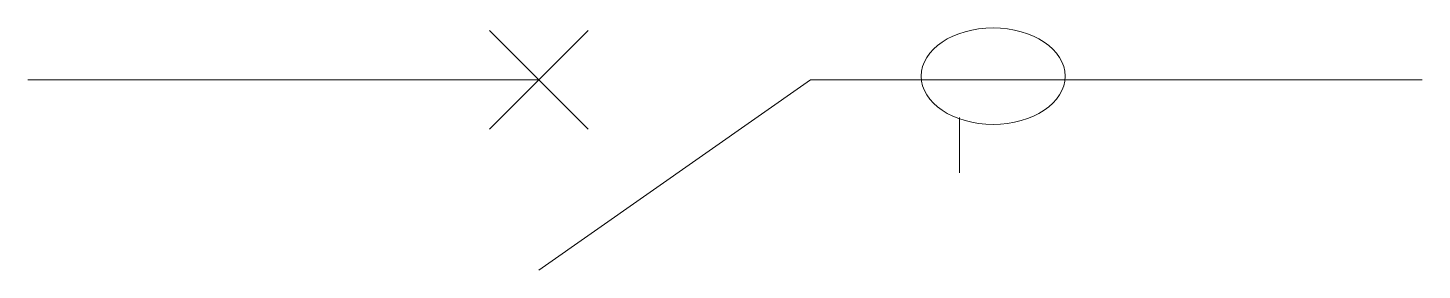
# Model space of a CAD drawing. Header units: millimetres. Extents: x 0 to 760, y -104 to 28.
import ezdxf

# ---------------------------------------------------------------- set-up
doc = ezdxf.new("R2010")
doc.units = ezdxf.units.MM

msp = doc.modelspace()

# ---------------------------------------------------------------- linework, layer by layer
at = {"color": 7, "linetype": 'Continuous', "lineweight": 0, "ltscale": 8.64408}
for p, q in [((278.37, 0.01), (251.5, 26.88)), ((278.37, 0.01), (305.24, 26.88)), ((0.01, 0.01), (278.37, 0.01)), ((278.37, 0.01), (251.5, -26.86)), ((426.34, 0.01), (278.37, -103.6)), ((278.37, 0.01), (305.24, -26.86)), ((426.34, 0.01), (759.58, 0.01))]:
    msp.add_line(p, q, dxfattribs=at)
at = {"color": 7, "linetype": 'Continuous', "lineweight": 0, "ltscale": 5.40255}
msp.add_line((507.59, -50.65), (507.59, -20.39), dxfattribs=at)
at = {"color": 7, "linetype": 'Continuous', "lineweight": 0, "ltscale": 8.64408, "extrusion": (0, 0, -1)}
msp.add_ellipse((525.87, 2.06), major_axis=(-39.24, 0), ratio=0.670217, dxfattribs=at)

doc.saveas('drawing.dxf')
